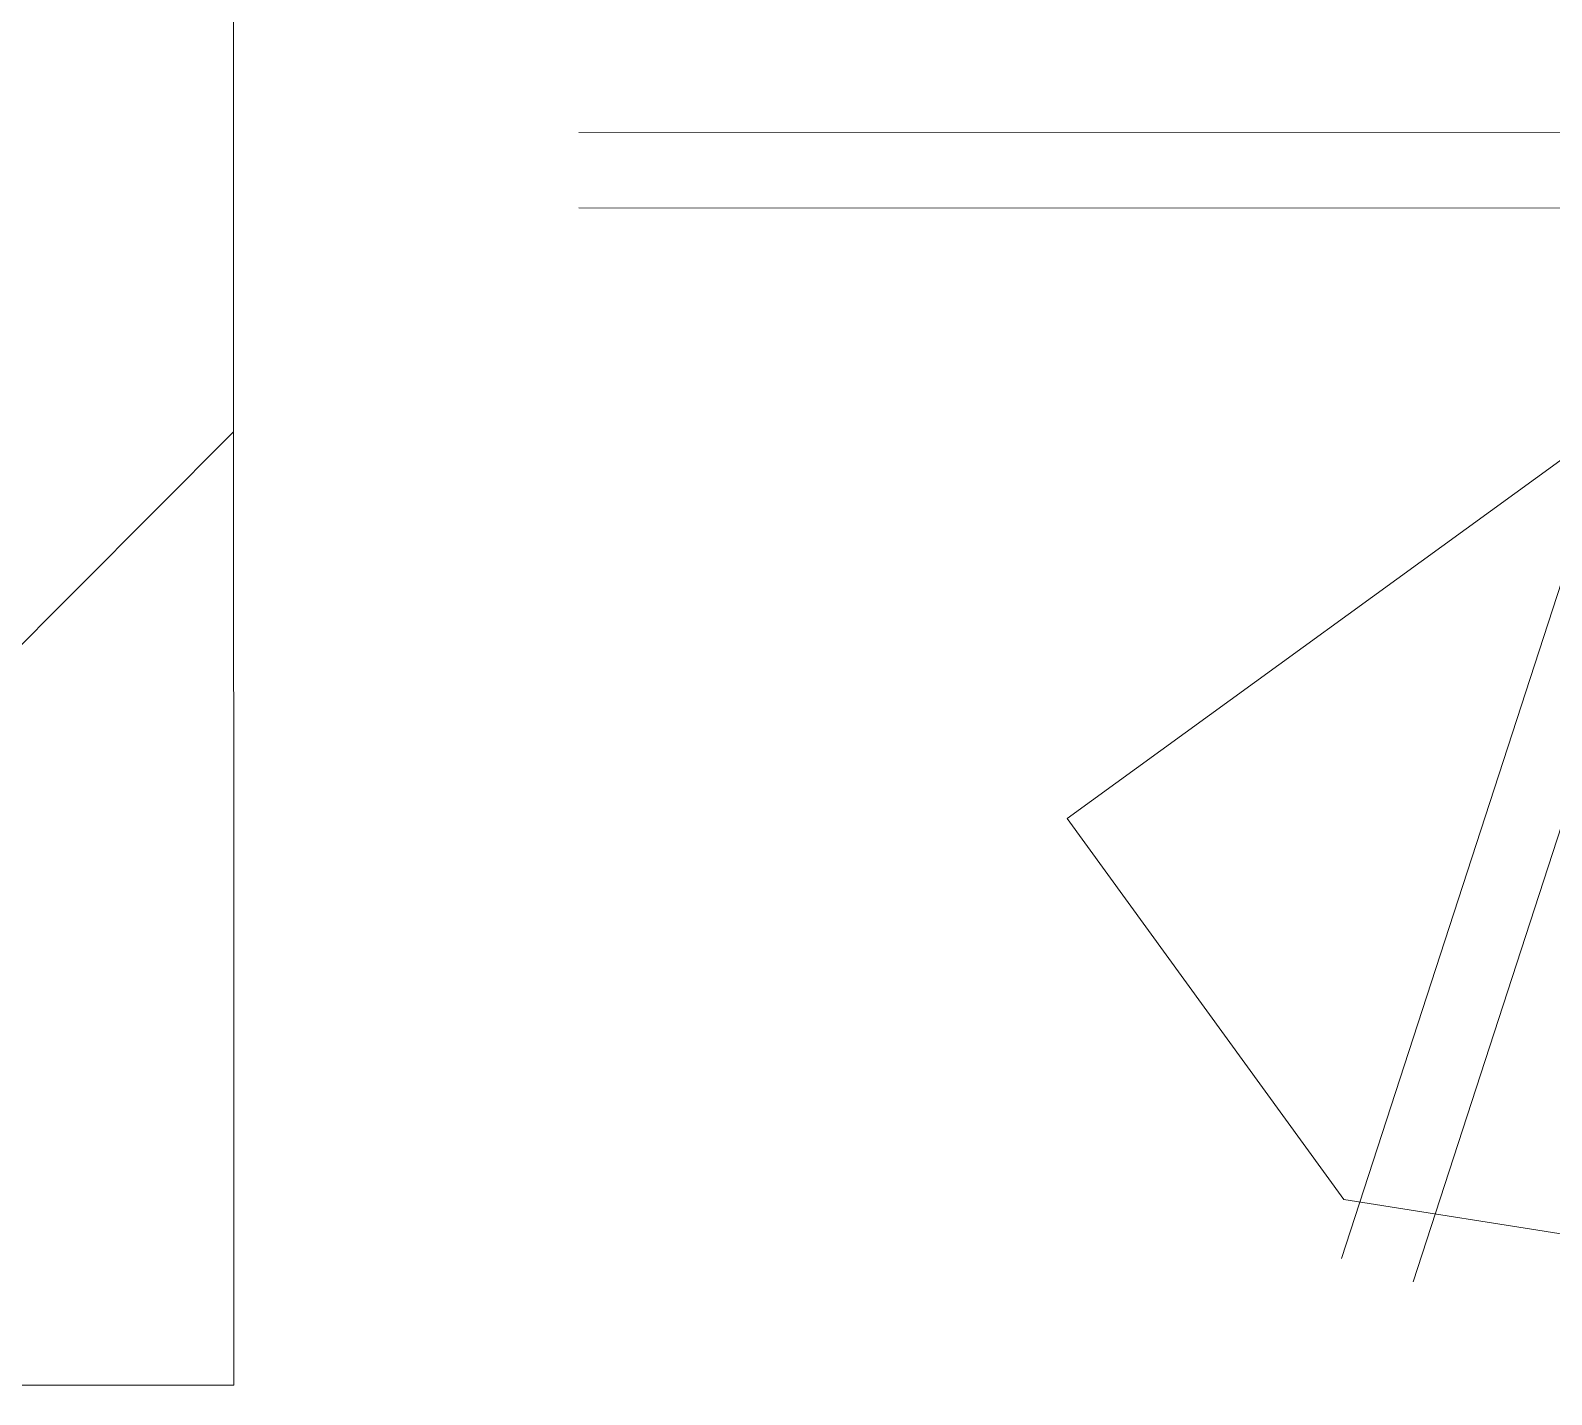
# Model space of a CAD drawing. Header units: millimetres. Extents: x 26027 to 581921, y 7230 to 233891.
# Drawn here: x 490302.3 to 490706.3, y 126760.3 to 127122.5 of the extents above; entities that cross this region are included whole.
import ezdxf

# ---------------------------------------------------------------- set-up
doc = ezdxf.new("R2010")
doc.units = ezdxf.units.MM
doc.header["$LTSCALE"] = 5
doc.linetypes.add('HIDDEN', pattern=[9.525, 6.35, -3.175])
doc.layers.get('0').update_dxf_attribs({"color": 252})
doc.layers.add('Medical Equipment and Furniture', color=252, linetype='Continuous', lineweight=0)
doc.layers.add('Medical Equipment and Furniture1', color=252, linetype='Continuous', lineweight=5)

# ---------------------------------------------------------------- blocks, each defined once
blk = doc.blocks.new('*X170')
at = {"color": 0}
for p, q in [((5, 3), (5, 3)), ((5, 3), (5, 3)), ((5, 3), (5, 3)), ((5, 3), (5, 3)), ((5, 3), (5, 3)), ((5, 3), (5, 3)), ((5, 3), (5, 3)), ((5, 3), (5, 3)), ((5, 3), (5, 3)), ((5, 3), (5, 3)), ((5, 3), (5, 3)), ((5, 3), (5, 3)), ((5, 3), (5, 3)), ((5, 3), (5, 3)), ((5, 3), (5, 3)), ((5, 3), (5, 3)), ((5, 3), (5, 3)), ((5, 3), (5, 3)), ((5, 3), (5, 3)), ((5, 3), (5, 3)), ((5, 3), (5, 3)), ((5, 3), (5, 3)), ((5, 3), (5, 3)), ((5, 3), (5, 3)), ((5, 3), (5, 3)), ((5, 3), (5, 3)), ((5, 3), (5, 3)), ((5, 3), (5, 3)), ((5, 3), (5, 3)), ((5, 3), (5, 3)), ((5, 3), (5, 3)), ((5, 3), (5, 3)), ((5, 3), (5, 3)), ((5, 3), (5, 3)), ((5, 3), (5, 3)), ((5, 3), (5, 3)), ((5, 3), (5, 3)), ((5, 3), (5, 3)), ((5, 3), (5, 3)), ((5, 3), (5, 3)), ((5, 3), (5, 3)), ((5, 3), (5, 3)), ((5, 3), (5, 3)), ((5, 3), (5, 3)), ((5, 3), (5, 3)), ((5, 3), (5, 3)), ((5, 3), (5, 3)), ((5, 3), (5, 3)), ((5, 3), (5, 3)), ((5, 3), (5, 3)), ((5, 3), (5, 3)), ((5, 3), (5, 3)), ((5, 3), (5, 3)), ((5, 3), (5, 3)), ((5, 3), (5, 3)), ((5, 3), (5, 3)), ((5, 3), (5, 3)), ((5, 3), (5, 3)), ((5, 3), (5, 3)), ((5, 3), (5, 3)), ((5, 3), (5, 3)), ((5, 3), (5, 3)), ((5, 3), (5, 3)), ((5, 3), (5, 3)), ((5, 3), (5, 3)), ((5, 3), (5, 3)), ((6, 3), (5, 3)), ((5, 3), (5, 3)), ((6, 3), (5, 3)), ((5, 3), (5, 3)), ((6, 3), (5, 3)), ((5, 3), (5, 3)), ((6, 3), (5, 3)), ((5, 3), (5, 3)), ((5, 3), (5, 3)), ((5, 3), (5, 3)), ((5, 3), (5, 3)), ((5, 3), (5, 3)), ((5, 3), (5, 3)), ((5, 3), (5, 3)), ((5, 3), (5, 3)), ((5, 3), (5, 3)), ((5, 3), (5, 3)), ((5, 3), (5, 3)), ((5, 3), (5, 3)), ((5, 3), (5, 3)), ((5, 3), (5, 3)), ((5, 3), (5, 3)), ((5, 3), (5, 3)), ((5, 3), (5, 3)), ((5, 3), (5, 3)), ((5, 3), (5, 3)), ((5, 3), (5, 3)), ((5, 3), (5, 3)), ((5, 3), (5, 3)), ((5, 3), (5, 3)), ((6, 3), (6, 3)), ((6, 3), (6, 3)), ((6, 3), (6, 3)), ((6, 3), (6, 3)), ((6, 3), (6, 3)), ((6, 3), (6, 3)), ((6, 3), (6, 3)), ((6, 3), (6, 3)), ((6, 3), (6, 3)), ((6, 3), (6, 3)), ((6, 3), (6, 3)), ((6, 3), (6, 3)), ((6, 3), (6, 3)), ((6, 3), (6, 3)), ((6, 3), (6, 3)), ((6, 3), (6, 3)), ((6, 3), (6, 3)), ((6, 3), (6, 3)), ((6, 3), (6, 3)), ((6, 3), (6, 3)), ((6, 3), (6, 3)), ((6, 3), (6, 3)), ((6, 3), (6, 3)), ((6, 3), (6, 3)), ((6, 3), (6, 3)), ((6, 3), (6, 3)), ((6, 3), (6, 3)), ((6, 3), (6, 3)), ((6, 3), (6, 3)), ((6, 3), (6, 3)), ((6, 3), (6, 3)), ((6, 3), (6, 3)), ((6, 3), (6, 3)), ((6, 3), (6, 3)), ((6, 3), (6, 3)), ((6, 3), (6, 3)), ((6, 3), (6, 3)), ((6, 3), (6, 3)), ((6, 3), (6, 3)), ((6, 3), (6, 3)), ((6, 3), (6, 3)), ((6, 3), (6, 3)), ((6, 3), (6, 3)), ((6, 3), (6, 3)), ((6, 3), (6, 3)), ((6, 3), (6, 3)), ((6, 3), (6, 3)), ((6, 3), (6, 3)), ((6, 3), (6, 3)), ((6, 3), (6, 3)), ((6, 3), (6, 3)), ((6, 3), (6, 3)), ((6, 3), (6, 3)), ((6, 3), (6, 3)), ((6, 3), (6, 3)), ((6, 3), (6, 3)), ((6, 3), (6, 3)), ((6, 3), (6, 3)), ((6, 3), (6, 3)), ((6, 3), (6, 3)), ((6, 3), (6, 3)), ((6, 3), (6, 3)), ((6, 3), (6, 3)), ((6, 3), (6, 3)), ((6, 3), (6, 3)), ((6, 3), (6, 3)), ((6, 3), (6, 3)), ((6, 3), (6, 3)), ((6, 3), (6, 3)), ((6, 3), (6, 3)), ((6, 3), (6, 3)), ((6, 3), (6, 3)), ((6, 3), (6, 3)), ((6, 3), (6, 3)), ((6, 3), (6, 3)), ((6, 3), (6, 3)), ((6, 3), (6, 3)), ((6, 3), (6, 3)), ((6, 3), (6, 3)), ((6, 3), (6, 3)), ((6, 3), (6, 3)), ((6, 3), (6, 3)), ((6, 3), (6, 3)), ((6, 3), (6, 3)), ((6, 3), (6, 3)), ((6, 3), (6, 3)), ((6, 3), (6, 3)), ((6, 3), (6, 3)), ((6, 3), (6, 3)), ((6, 3), (6, 3)), ((6, 3), (6, 3)), ((6, 3), (6, 3)), ((6, 3), (6, 3)), ((6, 3), (6, 3)), ((6, 3), (6, 3)), ((6, 3), (6, 3)), ((6, 3), (6, 3)), ((6, 3), (6, 3)), ((6, 3), (6, 3)), ((6, 3), (6, 3)), ((6, 3), (6, 3)), ((6, 3), (6, 3)), ((6, 3), (6, 3)), ((6, 3), (6, 3)), ((6, 3), (6, 3)), ((6, 3), (6, 3)), ((6, 3), (6, 3)), ((6, 3), (6, 3)), ((6, 3), (6, 3)), ((6, 3), (6, 3)), ((6, 3), (6, 3)), ((6, 3), (6, 3)), ((6, 3), (6, 3)), ((6, 3), (6, 3)), ((6, 3), (6, 3)), ((6, 3), (6, 3)), ((6, 3), (6, 3)), ((6, 3), (6, 3)), ((6, 3), (6, 3)), ((6, 3), (6, 3)), ((6, 3), (6, 3)), ((6, 3), (6, 3)), ((6, 3), (6, 3)), ((6, 3), (6, 3)), ((6, 3), (6, 3)), ((6, 3), (6, 3)), ((6, 3), (6, 3)), ((6, 3), (6, 3)), ((6, 3), (6, 3)), ((6, 3), (6, 3)), ((6, 3), (6, 3)), ((6, 3), (6, 3)), ((6, 3), (6, 3)), ((6, 3), (6, 3)), ((6, 3), (6, 3)), ((6, 3), (6, 3)), ((6, 3), (6, 3)), ((6, 3), (6, 3)), ((6, 3), (6, 3)), ((6, 3), (6, 3)), ((6, 3), (6, 3)), ((6, 3), (6, 3)), ((6, 3), (6, 3)), ((6, 3), (6, 3)), ((6, 3), (6, 3)), ((6, 3), (6, 3)), ((6, 3), (6, 3)), ((6, 3), (6, 3)), ((6, 3), (6, 3)), ((6, 3), (6, 3)), ((6, 3), (6, 3)), ((6, 3), (6, 3)), ((6, 3), (6, 3)), ((6, 3), (6, 3)), ((6, 3), (6, 3)), ((6, 3), (6, 3)), ((6, 3), (6, 3)), ((6, 3), (6, 3)), ((6, 3), (6, 3)), ((6, 3), (6, 3)), ((6, 3), (6, 3)), ((6, 3), (6, 3)), ((6, 3), (6, 3)), ((6, 3), (6, 3)), ((6, 3), (6, 3)), ((6, 3), (6, 3)), ((6, 3), (6, 3)), ((6, 3), (6, 3)), ((6, 3), (6, 3)), ((6, 3), (6, 3)), ((6, 3), (6, 3)), ((6, 3), (6, 3)), ((6, 3), (6, 3)), ((6, 3), (6, 3)), ((6, 3), (6, 3)), ((6, 3), (6, 3)), ((6, 3), (6, 3)), ((6, 3), (6, 3)), ((6, 3), (6, 3)), ((6, 3), (6, 3)), ((6, 3), (6, 3)), ((6, 3), (6, 3)), ((6, 3), (6, 3)), ((6, 3), (6, 3)), ((6, 3), (6, 3)), ((6, 3), (6, 3)), ((6, 3), (6, 3)), ((6, 3), (6, 3)), ((6, 3), (6, 3)), ((6, 3), (6, 3)), ((6, 3), (6, 3)), ((6, 3), (6, 3)), ((6, 3), (6, 3)), ((6, 3), (6, 3)), ((6, 3), (6, 3)), ((6, 3), (6, 3)), ((6, 3), (6, 3)), ((6, 3), (6, 3)), ((6, 3), (6, 3)), ((6, 3), (6, 3)), ((6, 3), (6, 3)), ((6, 3), (6, 3)), ((6, 3), (6, 3)), ((6, 3), (6, 3)), ((6, 3), (5, 3)), ((6, 3), (5, 3)), ((6, 3), (5, 3)), ((6, 3), (5, 3)), ((6, 3), (5, 3)), ((6, 3), (6, 3)), ((6, 3), (6, 3)), ((6, 3), (6, 3)), ((6, 3), (6, 3)), ((6, 3), (6, 3)), ((6, 3), (6, 3)), ((6, 3), (6, 3)), ((6, 3), (6, 3)), ((6, 3), (6, 3)), ((6, 3), (6, 3)), ((6, 3), (6, 3)), ((6, 3), (6, 3)), ((6, 3), (6, 3)), ((6, 3), (6, 3)), ((6, 3), (6, 3)), ((6, 3), (6, 3)), ((6, 3), (6, 3)), ((6, 3), (6, 3)), ((6, 3), (6, 3)), ((6, 3), (6, 3)), ((6, 3), (6, 3)), ((6, 3), (6, 3)), ((6, 3), (6, 3)), ((6, 3), (6, 3)), ((6, 3), (6, 3)), ((6, 3), (6, 3)), ((6, 3), (6, 3)), ((6, 3), (6, 3)), ((6, 3), (6, 3)), ((6, 3), (6, 3)), ((6, 3), (6, 3)), ((6, 3), (6, 3)), ((6, 3), (6, 3)), ((6, 3), (6, 3)), ((6, 3), (6, 3)), ((6, 3), (6, 3)), ((6, 3), (6, 3)), ((6, 3), (6, 3)), ((6, 3), (6, 3)), ((6, 3), (6, 3)), ((6, 3), (6, 3)), ((6, 3), (6, 3)), ((6, 3), (6, 3)), ((6, 3), (6, 3)), ((6, 3), (6, 3)), ((6, 3), (6, 3)), ((6, 3), (6, 3)), ((6, 3), (6, 3)), ((6, 3), (6, 3)), ((6, 3), (6, 3)), ((6, 3), (6, 3)), ((6, 3), (6, 3)), ((6, 3), (6, 3)), ((6, 3), (6, 3)), ((6, 3), (6, 3)), ((6, 3), (6, 3)), ((6, 3), (6, 3)), ((6, 3), (6, 3)), ((6, 3), (6, 3)), ((6, 3), (6, 3)), ((6, 3), (6, 3)), ((6, 3), (6, 3)), ((6, 3), (6, 3)), ((6, 3), (6, 3)), ((6, 3), (6, 3)), ((6, 3), (6, 3)), ((6, 3), (6, 3)), ((6, 3), (6, 3)), ((6, 3), (6, 3)), ((6, 3), (6, 3)), ((6, 3), (6, 3)), ((6, 3), (6, 3)), ((6, 3), (6, 3)), ((6, 3), (6, 3)), ((6, 3), (6, 3)), ((6, 3), (6, 3)), ((6, 3), (6, 3)), ((6, 3), (6, 3)), ((6, 3), (6, 3)), ((6, 3), (6, 3)), ((6, 3), (6, 3)), ((6, 3), (6, 3)), ((6, 3), (6, 3)), ((6, 3), (6, 3)), ((6, 3), (6, 3)), ((6, 3), (6, 3)), ((6, 3), (6, 3)), ((6, 3), (6, 3)), ((6, 3), (6, 3)), ((6, 3), (6, 3)), ((6, 3), (6, 3)), ((6, 3), (6, 3)), ((6, 3), (6, 3)), ((6, 3), (6, 3)), ((6, 3), (6, 3)), ((6, 3), (6, 3)), ((6, 3), (6, 3)), ((6, 3), (6, 3)), ((6, 3), (6, 3)), ((6, 3), (6, 3)), ((6, 3), (6, 3)), ((6, 3), (6, 3)), ((6, 3), (6, 3)), ((6, 3), (6, 3)), ((6, 3), (6, 3)), ((6, 3), (6, 3)), ((6, 3), (6, 3)), ((6, 3), (6, 3)), ((6, 3), (6, 3)), ((6, 3), (6, 3)), ((6, 3), (6, 3)), ((6, 3), (6, 3)), ((6, 3), (6, 3)), ((6, 3), (6, 3)), ((6, 3), (6, 3)), ((6, 3), (6, 3)), ((6, 3), (6, 3)), ((6, 3), (6, 3)), ((6, 3), (6, 3)), ((6, 3), (6, 3)), ((6, 3), (6, 3)), ((6, 3), (6, 3)), ((6, 3), (6, 3)), ((6, 3), (6, 3)), ((6, 3), (6, 3)), ((6, 3), (6, 3)), ((6, 3), (6, 3)), ((6, 3), (6, 3)), ((6, 3), (6, 3)), ((6, 3), (6, 3)), ((6, 3), (6, 3)), ((6, 3), (6, 3)), ((6, 3), (6, 3)), ((6, 3), (6, 3)), ((6, 3), (6, 3)), ((6, 3), (6, 3)), ((6, 3), (6, 3)), ((6, 3), (6, 3)), ((6, 3), (6, 3)), ((6, 3), (6, 3)), ((6, 3), (6, 3)), ((6, 3), (6, 3)), ((6, 3), (6, 3)), ((6, 3), (6, 3)), ((6, 3), (6, 3)), ((6, 3), (6, 3)), ((6, 3), (6, 3)), ((6, 3), (6, 3)), ((6, 3), (6, 3)), ((6, 3), (6, 3)), ((6, 3), (6, 3)), ((6, 3), (6, 3)), ((6, 3), (6, 3)), ((6, 3), (6, 3)), ((6, 3), (6, 3)), ((6, 3), (6, 3)), ((6, 3), (6, 3)), ((6, 3), (6, 3)), ((6, 3), (6, 3)), ((6, 3), (6, 3)), ((6, 3), (6, 3)), ((6, 3), (6, 3)), ((6, 3), (6, 3)), ((6, 3), (6, 3)), ((6, 3), (6, 3)), ((6, 3), (6, 3)), ((6, 3), (6, 3)), ((6, 3), (6, 3)), ((6, 3), (6, 3)), ((6, 3), (6, 3)), ((6, 3), (6, 3)), ((6, 3), (6, 3)), ((6, 3), (6, 3)), ((6, 3), (6, 3)), ((6, 3), (6, 3)), ((6, 3), (6, 3)), ((6, 3), (6, 3)), ((6, 3), (6, 3)), ((6, 3), (6, 3)), ((6, 3), (6, 3)), ((6, 3), (6, 3)), ((6, 3), (6, 3)), ((6, 3), (6, 3)), ((6, 3), (6, 3)), ((6, 3), (6, 3)), ((6, 3), (6, 3)), ((6, 3), (6, 3)), ((6, 3), (6, 3)), ((6, 3), (6, 3)), ((6, 3), (6, 3)), ((6, 3), (6, 3)), ((6, 3), (6, 3)), ((6, 3), (6, 3)), ((6, 3), (6, 3)), ((6, 3), (6, 3)), ((6, 3), (6, 3)), ((6, 3), (6, 3)), ((6, 3), (6, 3)), ((6, 3), (6, 3)), ((6, 3), (6, 3)), ((6, 3), (6, 3)), ((6, 3), (6, 3)), ((6, 3), (6, 3)), ((6, 3), (6, 3)), ((6, 3), (6, 3)), ((6, 3), (6, 3)), ((6, 3), (6, 3)), ((6, 3), (6, 3)), ((6, 3), (6, 3)), ((6, 3), (6, 3)), ((6, 3), (6, 3)), ((6, 3), (6, 3)), ((6, 3), (6, 3)), ((6, 3), (6, 3)), ((6, 3), (6, 3)), ((6, 3), (6, 3)), ((6, 3), (6, 3)), ((6, 3), (6, 3)), ((6, 3), (6, 3)), ((6, 3), (6, 3)), ((6, 3), (6, 3)), ((6, 3), (6, 3)), ((6, 3), (6, 3)), ((6, 3), (6, 3)), ((6, 3), (6, 3)), ((6, 3), (6, 3)), ((6, 3), (6, 3)), ((6, 3), (6, 3)), ((6, 3), (6, 3)), ((6, 3), (6, 3)), ((6, 3), (6, 3)), ((6, 3), (6, 3)), ((6, 3), (6, 3)), ((6, 3), (6, 3)), ((6, 3), (6, 3)), ((6, 3), (6, 3)), ((6, 3), (6, 3)), ((6, 3), (6, 3)), ((6, 3), (6, 3)), ((6, 3), (6, 3)), ((6, 3), (6, 3)), ((6, 3), (6, 3)), ((6, 3), (6, 3)), ((6, 3), (6, 3)), ((6, 3), (6, 3)), ((6, 3), (6, 3)), ((6, 3), (6, 3)), ((6, 3), (6, 3)), ((6, 3), (6, 3)), ((6, 3), (6, 3)), ((6, 3), (6, 3)), ((6, 3), (6, 3)), ((6, 3), (6, 3)), ((6, 3), (6, 3)), ((6, 3), (6, 3)), ((6, 3), (6, 3)), ((6, 3), (6, 3)), ((6, 3), (6, 3)), ((6, 3), (6, 3)), ((6, 3), (6, 3)), ((6, 3), (6, 3)), ((6, 3), (6, 3)), ((6, 3), (6, 3)), ((6, 3), (6, 3)), ((6, 3), (6, 3)), ((6, 3), (6, 3)), ((6, 3), (6, 3)), ((6, 3), (6, 3)), ((6, 3), (6, 3)), ((6, 3), (6, 3)), ((6, 3), (6, 3)), ((6, 3), (6, 3)), ((6, 3), (6, 3)), ((6, 3), (6, 3)), ((6, 3), (6, 3)), ((6, 3), (6, 3)), ((6, 3), (6, 3)), ((6, 3), (6, 3)), ((6, 3), (6, 3)), ((6, 3), (6, 3)), ((6, 3), (6, 3)), ((6, 3), (6, 3)), ((6, 3), (6, 3)), ((6, 3), (6, 3)), ((6, 3), (6, 3)), ((6, 3), (6, 3)), ((6, 3), (6, 3)), ((6, 3), (6, 3)), ((6, 3), (6, 3)), ((6, 3), (6, 3)), ((6, 3), (6, 3)), ((6, 3), (6, 3)), ((6, 3), (6, 3)), ((6, 3), (6, 3)), ((6, 3), (6, 3)), ((6, 3), (6, 3)), ((6, 3), (6, 3)), ((6, 3), (6, 3)), ((6, 3), (6, 3)), ((6, 3), (6, 3)), ((6, 3), (6, 3)), ((6, 3), (6, 3)), ((6, 3), (6, 3)), ((6, 3), (6, 3)), ((6, 3), (6, 3)), ((6, 3), (6, 3)), ((6, 3), (6, 3)), ((6, 3), (6, 3)), ((6, 3), (6, 3)), ((6, 3), (6, 3)), ((6, 3), (6, 3)), ((6, 3), (6, 3)), ((6, 3), (6, 3)), ((6, 3), (6, 3)), ((6, 3), (6, 3)), ((6, 3), (6, 3)), ((6, 3), (6, 3))]:
    blk.add_line(p, q, dxfattribs=at)
blk = doc.blocks.new('*X171')
at = {"color": 0}
for p, q in [((13, 1), (13, 1)), ((13, 1), (13, 1)), ((13, 1), (13, 1)), ((13, 1), (13, 1)), ((13, 1), (13, 1)), ((13, 1), (13, 1)), ((13, 1), (13, 1)), ((13, 1), (13, 1)), ((13, 1), (13, 1)), ((13, 1), (13, 1)), ((13, 1), (13, 1)), ((13, 1), (13, 1)), ((13, 1), (13, 1)), ((13, 1), (13, 1)), ((13, 1), (13, 1)), ((13, 1), (14, 1)), ((13, 1), (14, 1)), ((13, 1), (14, 1)), ((13, 1), (13, 1)), ((13, 1), (13, 1)), ((13, 1), (13, 1)), ((13, 1), (13, 1)), ((13, 1), (13, 1)), ((13, 1), (13, 1)), ((13, 1), (13, 1)), ((13, 1), (13, 1)), ((13, 1), (13, 1)), ((13, 1), (13, 1)), ((13, 1), (13, 1)), ((13, 1), (13, 1)), ((13, 1), (13, 1)), ((13, 1), (13, 1)), ((13, 1), (13, 1)), ((13, 1), (13, 1)), ((13, 1), (13, 1)), ((13, 1), (13, 1)), ((13, 1), (13, 1)), ((13, 1), (13, 1)), ((13, 1), (13, 1)), ((13, 1), (13, 1)), ((13, 1), (13, 1)), ((13, 1), (13, 1)), ((13, 1), (13, 1)), ((13, 1), (13, 1)), ((13, 1), (13, 1)), ((13, 1), (13, 1)), ((13, 1), (13, 1)), ((13, 1), (13, 1)), ((13, 1), (13, 1)), ((13, 1), (13, 1)), ((13, 1), (13, 1)), ((13, 1), (13, 1)), ((13, 1), (13, 1)), ((13, 1), (13, 1)), ((13, 1), (13, 1)), ((13, 1), (13, 1)), ((13, 1), (13, 1)), ((13, 1), (13, 1)), ((13, 1), (13, 1)), ((13, 1), (13, 1)), ((13, 1), (13, 1)), ((13, 1), (13, 1)), ((13, 1), (13, 1)), ((13, 1), (13, 1)), ((13, 1), (13, 1)), ((13, 1), (13, 1)), ((13, 1), (13, 1)), ((13, 1), (13, 1)), ((13, 1), (13, 1)), ((13, 1), (13, 1)), ((13, 1), (13, 1)), ((13, 1), (13, 1)), ((13, 1), (13, 1)), ((13, 1), (13, 1)), ((13, 1), (13, 1)), ((13, 1), (13, 1)), ((13, 1), (13, 1)), ((13, 1), (13, 1)), ((13, 1), (13, 1)), ((13, 1), (13, 1)), ((13, 1), (13, 1)), ((13, 1), (13, 1)), ((13, 1), (13, 1)), ((13, 1), (13, 1)), ((13, 1), (13, 1)), ((13, 1), (13, 1)), ((13, 1), (13, 1)), ((13, 1), (13, 1)), ((13, 1), (13, 1)), ((13, 1), (13, 1)), ((13, 1), (13, 1)), ((13, 1), (13, 1)), ((13, 1), (13, 1)), ((13, 1), (13, 1)), ((13, 1), (13, 1)), ((13, 1), (13, 1)), ((13, 1), (13, 1)), ((13, 1), (13, 1)), ((13, 1), (13, 1)), ((13, 1), (13, 1)), ((13, 1), (13, 1)), ((13, 1), (13, 1)), ((13, 1), (13, 1)), ((13, 1), (13, 1)), ((13, 1), (13, 1)), ((13, 1), (13, 1)), ((13, 1), (13, 1)), ((13, 1), (13, 1)), ((13, 1), (13, 1)), ((13, 1), (13, 1)), ((13, 1), (13, 1)), ((13, 1), (13, 1)), ((13, 1), (13, 1)), ((13, 1), (13, 1)), ((13, 1), (13, 1)), ((13, 1), (13, 1)), ((13, 1), (13, 1)), ((13, 1), (13, 1)), ((13, 1), (13, 1)), ((13, 1), (13, 1)), ((13, 1), (13, 1)), ((13, 1), (13, 1)), ((13, 1), (13, 1)), ((13, 1), (14, 1)), ((13, 0), (13, 0)), ((13, 0), (13, 0)), ((13, 0), (13, 0)), ((13, 0), (13, 0)), ((13, 0), (13, 0)), ((13, 0), (13, 0)), ((13, 0), (13, 0)), ((13, 0), (13, 0)), ((13, 0), (13, 0)), ((13, 0), (13, 0)), ((13, 0), (13, 0)), ((13, 0), (13, 0)), ((13, 0), (13, 0)), ((13, 0), (13, 0)), ((13, 0), (13, 0)), ((13, 0), (13, 0)), ((13, 0), (13, 0)), ((13, 0), (13, 0)), ((13, 0), (13, 0)), ((13, 0), (13, 0)), ((13, 0), (13, 0)), ((13, 0), (13, 0)), ((13, 0), (13, 0)), ((13, 0), (13, 0)), ((13, 0), (13, 0)), ((13, 0), (13, 0)), ((13, 0), (13, 0)), ((13, 0), (13, 0)), ((13, 0), (13, 0)), ((13, 0), (13, 0)), ((13, 0), (13, 0)), ((13, 0), (13, 0)), ((13, 0), (13, 0)), ((13, 0), (13, 0)), ((13, 0), (13, 0)), ((13, 0), (13, 0)), ((13, 0), (13, 0)), ((13, 0), (13, 0)), ((13, 0), (13, 0)), ((13, 0), (13, 0)), ((13, 0), (13, 0)), ((13, 0), (13, 0)), ((13, 0), (13, 0)), ((13, 0), (13, 0)), ((13, 0), (13, 0)), ((13, 0), (13, 0)), ((13, 0), (13, 0)), ((13, 0), (13, 0)), ((13, 0), (14, 0)), ((13, 0), (14, 0)), ((13, 0), (13, 0)), ((13, 0), (14, 0)), ((14, 1), (14, 1)), ((14, 1), (14, 1)), ((14, 1), (14, 1)), ((14, 1), (14, 1)), ((14, 1), (14, 1)), ((14, 1), (14, 1)), ((14, 1), (14, 1)), ((14, 1), (14, 1)), ((14, 1), (14, 1)), ((14, 1), (14, 1)), ((14, 1), (14, 1)), ((14, 1), (14, 1)), ((14, 1), (14, 1)), ((14, 1), (14, 1)), ((14, 1), (14, 1)), ((14, 1), (14, 1)), ((14, 1), (14, 1)), ((14, 1), (14, 1)), ((14, 1), (14, 1)), ((14, 1), (14, 1)), ((14, 1), (14, 1)), ((14, 1), (14, 1)), ((14, 1), (14, 1)), ((14, 1), (14, 1)), ((14, 1), (14, 1)), ((14, 1), (14, 1)), ((14, 1), (14, 1)), ((14, 1), (14, 1)), ((14, 1), (14, 1)), ((14, 1), (14, 1)), ((14, 1), (14, 1)), ((14, 1), (14, 1)), ((14, 1), (14, 1)), ((14, 1), (14, 1)), ((14, 1), (14, 1)), ((14, 1), (14, 1)), ((14, 1), (14, 1)), ((14, 1), (14, 1)), ((14, 1), (14, 1)), ((14, 1), (14, 1)), ((14, 1), (14, 1)), ((14, 1), (14, 1)), ((14, 1), (14, 1)), ((14, 1), (14, 1)), ((14, 1), (14, 1)), ((14, 1), (14, 1)), ((14, 1), (14, 1)), ((14, 1), (14, 1)), ((14, 1), (14, 1)), ((14, 1), (14, 1)), ((14, 1), (14, 1)), ((14, 1), (14, 1)), ((14, 1), (14, 1)), ((14, 1), (14, 1)), ((14, 1), (14, 1)), ((14, 1), (14, 1)), ((14, 1), (14, 1)), ((14, 1), (14, 1)), ((14, 1), (14, 1)), ((14, 1), (14, 1)), ((14, 1), (14, 1)), ((14, 1), (14, 1)), ((14, 1), (14, 1)), ((14, 1), (14, 1)), ((14, 1), (14, 1)), ((14, 1), (14, 1)), ((14, 1), (14, 1)), ((14, 1), (14, 1)), ((14, 1), (14, 1)), ((14, 1), (14, 1)), ((14, 1), (14, 1)), ((14, 1), (14, 1)), ((14, 1), (14, 1)), ((14, 1), (14, 1)), ((14, 1), (14, 1)), ((14, 1), (14, 1)), ((14, 1), (14, 1)), ((14, 1), (14, 1)), ((14, 1), (14, 1)), ((14, 1), (14, 1)), ((14, 1), (14, 1)), ((14, 1), (14, 1)), ((14, 1), (14, 1)), ((14, 1), (14, 1)), ((14, 1), (14, 1)), ((14, 1), (14, 1)), ((14, 1), (14, 1)), ((14, 1), (14, 1)), ((14, 1), (14, 1)), ((14, 1), (14, 1)), ((14, 1), (14, 1)), ((14, 1), (14, 1)), ((14, 1), (14, 1)), ((14, 1), (14, 1)), ((14, 0), (14, 0)), ((14, 0), (14, 0)), ((14, 0), (14, 0)), ((14, 0), (14, 0)), ((14, 0), (14, 0)), ((14, 0), (14, 0)), ((14, 0), (14, 0)), ((14, 0), (14, 0)), ((14, 0), (14, 0)), ((14, 0), (14, 0)), ((14, 0), (14, 0)), ((14, 0), (14, 0)), ((14, 0), (14, 0)), ((14, 0), (14, 0)), ((14, 0), (14, 0)), ((14, 0), (14, 0)), ((14, 0), (14, 0)), ((14, 0), (14, 0)), ((14, 0), (14, 0)), ((14, 0), (14, 0)), ((14, 0), (14, 0)), ((14, 0), (14, 0)), ((14, 0), (14, 0)), ((14, 0), (14, 0)), ((14, 0), (14, 0)), ((14, 0), (14, 0)), ((14, 0), (14, 0)), ((14, 0), (14, 0)), ((14, 0), (14, 0)), ((14, 0), (14, 0)), ((14, 0), (14, 0)), ((14, 0), (14, 0)), ((14, 0), (14, 0)), ((14, 0), (14, 0)), ((14, 0), (14, 0)), ((14, 0), (14, 0)), ((14, 0), (14, 0)), ((14, 0), (14, 0)), ((14, 0), (14, 0)), ((14, 0), (14, 0)), ((14, 0), (14, 0)), ((14, 0), (14, 0)), ((14, 0), (14, 0)), ((14, 0), (14, 0)), ((14, 0), (14, 0)), ((14, 0), (14, 0)), ((14, 0), (14, 0)), ((14, 0), (14, 0)), ((13, 0), (13, 0)), ((13, 0), (14, 0)), ((13, 0), (13, 0)), ((13, 0), (14, 0)), ((13, 0), (13, 0)), ((13, 0), (14, 0)), ((13, 0), (13, 0)), ((13, 0), (13, 0)), ((13, 0), (13, 0)), ((13, 0), (13, 0)), ((13, 0), (14, 0)), ((13, 0), (13, 0)), ((13, 0), (14, 0)), ((13, 0), (13, 0)), ((13, 0), (14, 0)), ((13, 0), (13, 0)), ((13, 0), (14, 0)), ((13, 0), (13, 0)), ((13, 0), (14, 0)), ((13, 0), (13, 0)), ((13, 0), (14, 0)), ((13, 0), (13, 0)), ((13, 0), (14, 0)), ((13, 0), (13, 0)), ((13, 0), (13, 0)), ((13, 0), (13, 0)), ((13, 0), (14, 0)), ((13, 0), (13, 0)), ((13, 0), (14, 0)), ((13, 0), (13, 0)), ((13, 0), (14, 0)), ((13, 0), (13, 0)), ((13, 0), (14, 0)), ((13, 0), (13, 0)), ((13, 0), (13, 0)), ((13, 0), (13, 0)), ((13, 0), (13, 0)), ((13, 0), (13, 0)), ((13, 0), (13, 0)), ((13, 0), (13, 0)), ((13, 0), (13, 0)), ((13, 0), (13, 0)), ((13, 0), (13, 0)), ((13, 0), (13, 0)), ((13, 0), (13, 0)), ((13, 0), (13, 0)), ((13, 0), (13, 0)), ((13, 0), (13, 0)), ((13, 0), (13, 0)), ((13, 0), (13, 0)), ((13, 0), (13, 0)), ((13, 0), (13, 0)), ((13, 0), (13, 0)), ((13, 0), (13, 0)), ((13, 0), (13, 0)), ((13, 0), (13, 0)), ((13, 0), (13, 0)), ((13, 0), (13, 0)), ((13, 0), (13, 0)), ((13, 0), (13, 0)), ((13, 0), (13, 0)), ((13, 0), (13, 0)), ((13, 0), (13, 0)), ((13, 0), (13, 0)), ((13, -1), (13, -1)), ((13, -1), (13, -1)), ((13, -1), (13, -1)), ((13, -1), (13, -1)), ((13, -1), (13, -1)), ((13, -1), (14, -1)), ((13, -1), (13, -1)), ((14, 0), (14, 0)), ((14, 0), (14, 0)), ((14, 0), (14, 0)), ((14, 0), (14, 0)), ((14, 0), (14, 0)), ((14, 0), (14, 0)), ((14, 0), (14, 0)), ((14, 0), (14, 0)), ((14, 0), (14, 0)), ((14, 0), (14, 0)), ((14, 0), (14, 0)), ((14, 0), (14, 0)), ((14, 0), (14, 0)), ((14, 0), (14, 0)), ((14, 0), (14, 0)), ((13, 0), (14, 0)), ((14, 0), (14, 0)), ((14, 0), (14, 0)), ((14, 0), (14, 0)), ((14, 0), (14, 0)), ((14, 0), (14, 0)), ((14, 0), (14, 0)), ((14, 0), (14, 0)), ((14, 0), (14, 0)), ((14, 0), (14, 0)), ((14, 0), (14, 0)), ((14, 0), (14, 0)), ((14, 0), (14, 0)), ((14, 0), (14, 0)), ((14, 0), (14, 0)), ((14, 0), (14, 0)), ((14, 0), (14, 0)), ((14, 0), (14, 0)), ((14, 0), (14, 0)), ((14, 0), (14, 0)), ((14, 0), (14, 0)), ((14, 0), (14, 0)), ((14, 0), (14, 0)), ((14, 0), (14, 0)), ((14, 0), (14, 0)), ((14, 0), (14, 0)), ((14, 0), (14, 0)), ((14, 0), (14, 0)), ((14, 0), (14, 0)), ((14, 0), (14, 0)), ((14, 0), (14, 0)), ((14, 0), (14, 0)), ((14, 0), (14, 0)), ((14, 0), (14, 0)), ((14, 0), (14, 0)), ((14, -1), (14, -1)), ((14, -1), (14, -1)), ((14, -1), (14, -1)), ((14, -1), (14, -1)), ((14, -1), (14, -1))]:
    blk.add_line(p, q, dxfattribs=at)
blk = doc.blocks.new('HF16786E-P')
at = {"layer": 'Medical Equipment and Furniture1'}
for p, q in [((0, 0.425), (-2.14, 0.425)), ((-0.25308, 0.425), (-0.06779, 0.23971)), ((0, -0.425), (0, 0.425))]:
    blk.add_line(p, q, dxfattribs=at)
for points in [[(0, 0.425), (0, 0.425), (0, 0.425), (0, 0.425), (0, 0.425), (0, 0.425), (0, 0.425), (0, 0.425), (0, 0.425), (0, 0.425), (0, 0.425), (0, 0.425), (0, 0.425), (0, 0.425), (0, 0.425), (0, 0.425), (0, 0.425), (0, 0.425), (0, 0.425), (0, 0.425), (0, 0.425), (0, 0.425), (0, 0.425), (0, 0.425), (0, 0.425), (0, 0.425), (0, 0.425), (0, 0.425), (0, 0.425), (0, 0.425), (0, 0.425), (0, 0.425), (0, 0.425), (0, 0.425), (0, 0.425), (0, 0.425), (0, 0.425), (0, 0.425), (0, 0.425), (0, 0.425), (0, 0.425), (0, 0.425), (0, 0.425), (0, 0.425), (0, 0.425), (0, 0.425), (0, 0.425), (0, 0.425), (0, 0.425), (0, 0.425), (0, 0.425), (0, 0.425), (0, 0.425), (0, 0.425), (0, 0.425), (0, 0.425), (0, 0.425), (0, 0.425), (0, 0.425), (0, 0.425), (0, 0.425), (0, 0.425), (0, 0.425), (0, 0.425), (0, 0.425), (0, 0.425), (0, 0.425), (0, 0.425), (0, 0.425), (0, 0.425), (0, 0.425), (0, 0.425), (0, 0.425), (0, 0.425), (0, 0.425), (0, 0.425), (0, 0.425), (0, 0.425), (0, 0.425), (0, 0.425), (0, 0.425), (0, 0.425), (0, 0.425), (0, 0.425), (0, 0.425), (0, 0.425), (0, 0.425), (0, 0.425), (0, 0.425), (0, 0.425), (0, 0.425), (0, 0.425), (0, 0.425), (0, 0.425), (0, 0.425), (0, 0.425), (0, 0.425), (0, 0.425), (0, 0.425), (0, 0.425), (0, 0.425), (0, 0.425), (0, 0.425), (0, 0.425), (0, 0.425), (0, 0.425), (0, 0.425), (0, 0.425), (0, 0.425), (0, 0.425), (0, 0.425), (0, 0.425), (0, 0.425), (0, 0.425), (0, 0.425), (0, 0.425), (0, 0.425), (0, 0.425), (0, 0.425), (0, 0.425), (0, 0.425), (0, 0.425), (0, 0.425), (0, 0.425), (0, 0.425), (0, 0.425), (0, 0.425), (0, 0.425), (0, 0.425), (0, 0.425), (0, 0.425), (0, 0.425), (0, 0.425), (0, 0.425), (0, 0.425), (0, 0.425), (0, 0.425), (0, 0.425), (0, 0.425), (0, 0.425), (0, 0.425), (0, 0.425), (0, 0.425), (0, 0.425), (0, 0.425), (0, 0.425), (0, 0.425), (0, 0.425), (0, 0.425), (0, 0.425), (0, 0.425), (0, 0.425), (0, 0.425), (0, 0.425), (0, 0.425), (0, 0.425), (0, 0.425), (0, 0.425), (0, 0.425), (0, 0.425), (0, 0.425), (0, 0.425), (0, 0.425), (0, 0.425), (0, 0.425), (0, 0.425), (0, 0.425), (0, 0.425), (0, 0.425), (0, 0.425), (0, 0.425), (0, 0.425), (0, 0.425), (0, 0.425), (0, 0.425), (0, 0.425), (0, 0.425), (0, 0.425), (0, 0.425), (0, 0.425), (0, 0.425), (0, 0.425), (0, 0.425), (0, 0.425), (0, 0.425), (0, 0.425), (0, 0.425), (0, 0.425), (0, 0.425), (0, 0.425), (0, 0.425), (0, 0.425), (0, 0.425), (0, 0.425), (0, 0.425), (0, 0.425), (0, 0.425), (0, 0.425), (0, 0.425), (0, 0.425), (0, 0.425), (0, 0.425), (0, 0.425), (0, 0.425), (0, 0.425), (0, 0.425), (0, 0.425), (0, 0.425), (0, 0.425), (0, 0.425), (0, 0.425), (0, 0.425), (0, 0.425), (0, 0.425), (0, 0.425), (0, 0.425), (0, 0.425), (0, 0.425), (0, 0.425)], [(0, 0.425), (0, 0.425), (0, 0.425), (0, 0.425), (0, 0.425), (0, 0.425), (0, 0.425), (0, 0.425), (0, 0.425), (0, 0.425), (0, 0.425), (0, 0.425), (0, 0.425), (0, 0.425), (0, 0.425), (0, 0.425), (0, 0.425), (0, 0.425), (0, 0.425), (0, 0.425), (0, 0.425), (0, 0.425), (0, 0.425), (0, 0.425), (0, 0.425), (0, 0.425), (0, 0.425), (0, 0.425), (0, 0.425), (0, 0.425), (0, 0.425), (0, 0.425), (0, 0.425), (0, 0.425), (0, 0.425), (0, 0.425), (0, 0.425), (0, 0.425), (0, 0.425), (0, 0.425), (0, 0.425), (0, 0.425), (0, 0.425), (0, 0.425), (0, 0.425), (0, 0.425), (0, 0.425), (0, 0.425), (0, 0.425), (0, 0.425), (0, 0.425), (0, 0.425), (0, 0.425), (0, 0.425), (0, 0.425), (0, 0.425), (0, 0.425), (0, 0.425), (0, 0.425), (0, 0.425), (0, 0.425), (0, 0.425), (0, 0.425), (0, 0.425), (0, 0.425), (0, 0.425), (0, 0.425), (0, 0.425), (0, 0.425), (0, 0.425), (0, 0.425), (0, 0.425), (0, 0.425), (0, 0.425), (0, 0.425), (0, 0.425), (0, 0.425), (0, 0.425), (0, 0.425), (0, 0.425), (0, 0.425), (0, 0.425), (0, 0.425), (0, 0.425), (0, 0.425), (0, 0.425), (0, 0.425), (0, 0.425), (0, 0.425), (0, 0.425), (0, 0.425), (0, 0.425), (0, 0.425), (0, 0.425), (0, 0.425), (0, 0.425), (0, 0.425), (0, 0.425), (0, 0.425), (0, 0.425), (0, 0.425), (0, 0.425), (0, 0.425), (0, 0.425), (0, 0.425), (0, 0.425), (0, 0.425), (0, 0.425), (0, 0.425), (0, 0.425), (0, 0.425), (0, 0.425), (0, 0.425), (0, 0.425), (0, 0.425), (0, 0.425), (0, 0.425), (0, 0.425), (0, 0.425), (0, 0.425), (0, 0.425), (0, 0.425), (0, 0.425), (0, 0.425), (0, 0.425), (0, 0.425), (0, 0.425), (0, 0.425), (0, 0.425), (0, 0.425), (0, 0.425), (0, 0.425), (0, 0.425), (0, 0.425), (0, 0.425), (0, 0.425), (0, 0.425), (0, 0.425), (0, 0.425), (0, 0.425), (0, 0.425), (0, 0.425), (0, 0.425), (0, 0.425), (0, 0.425), (0, 0.425), (0, 0.425), (0, 0.425), (0, 0.425), (0, 0.425), (0, 0.425), (0, 0.425), (0, 0.425), (0, 0.425), (0, 0.425), (0, 0.425), (0, 0.425), (0, 0.425), (0, 0.425), (0, 0.425), (0, 0.425), (0, 0.425), (0, 0.425), (0, 0.425), (0, 0.425), (0, 0.425), (0, 0.425), (0, 0.425), (0, 0.425), (0, 0.425), (0, 0.425), (0, 0.425), (0, 0.425), (0, 0.425), (0, 0.425), (0, 0.425), (0, 0.425), (0, 0.425), (0, 0.425), (0, 0.425), (0, 0.425), (0, 0.425), (0, 0.425), (0, 0.425), (0, 0.425), (0, 0.425), (0, 0.425), (0, 0.425), (0, 0.425), (0, 0.425), (0, 0.425), (0, 0.425), (0, 0.425), (0, 0.425), (0, 0.425), (0, 0.425), (0, 0.425), (0, 0.425), (0, 0.425), (0, 0.425), (0, 0.425), (0, 0.425), (0, 0.425), (0, 0.425), (0, 0.425), (0, 0.425), (0, 0.425), (0, 0.425), (0, 0.425), (0, 0.425), (0, 0.425), (0, 0.425), (0, 0.425), (0, 0.425)], [(0, 0.425), (0, 0.425), (0, 0.425), (0, 0.425), (0, 0.425), (0, 0.425), (0, 0.425), (0, 0.425), (0, 0.425), (0, 0.425), (0, 0.425), (0, 0.425), (0, 0.425), (0, 0.425), (0, 0.425), (0, 0.425), (0, 0.425), (0, 0.425), (0, 0.425), (0, 0.425), (0, 0.425), (0, 0.425), (0, 0.425), (0, 0.425), (0, 0.425), (0, 0.425), (0, 0.425), (0, 0.425), (0, 0.425), (0, 0.425), (0, 0.425), (0, 0.425), (0, 0.425), (0, 0.425), (0, 0.425), (0, 0.425), (0, 0.425), (0, 0.425), (0, 0.425), (0, 0.425), (0, 0.425), (0, 0.425), (0, 0.425), (0, 0.425), (0, 0.425), (0, 0.425), (0, 0.425), (0, 0.425), (0, 0.425), (0, 0.425), (0, 0.425), (0, 0.425), (0, 0.425), (0, 0.425), (0, 0.425), (0, 0.425), (0, 0.425), (0, 0.425), (0, 0.425), (0, 0.425), (0, 0.425), (0, 0.425), (0, 0.425), (0, 0.425), (0, 0.425), (0, 0.425), (0, 0.425), (0, 0.425), (0, 0.425), (0, 0.425), (0, 0.425), (0, 0.425), (0, 0.425), (0, 0.425), (0, 0.425), (0, 0.425), (0, 0.425), (0, 0.425), (0, 0.425), (0, 0.425), (0, 0.425), (0, 0.425), (0, 0.425), (0, 0.425), (0, 0.425), (0, 0.425), (0, 0.425), (0, 0.425), (0, 0.425), (0, 0.425), (0, 0.425), (0, 0.425), (0, 0.425), (0, 0.425), (0, 0.425), (0, 0.425), (0, 0.425), (0, 0.425), (0, 0.425), (0, 0.425), (0, 0.425), (0, 0.425), (0, 0.425), (0, 0.425), (0, 0.425), (0, 0.425), (0, 0.425), (0, 0.425), (0, 0.425), (0, 0.425), (0, 0.425), (0, 0.425), (0, 0.425), (0, 0.425), (0, 0.425), (0, 0.425), (0, 0.425), (0, 0.425), (0, 0.425), (0, 0.425), (0, 0.425), (0, 0.425), (0, 0.425), (0, 0.425), (0, 0.425), (0, 0.425), (0, 0.425), (0, 0.425), (0, 0.425), (0, 0.425), (0, 0.425), (0, 0.425), (0, 0.425), (0, 0.425), (0, 0.425), (0, 0.425), (0, 0.425), (0, 0.425), (0, 0.425), (0, 0.425), (0, 0.425), (0, 0.425), (0, 0.425), (0, 0.425), (0, 0.425), (0, 0.425), (0, 0.425), (0, 0.425), (0, 0.425), (0, 0.425), (0, 0.425), (0, 0.425), (0, 0.425), (0, 0.425), (0, 0.425), (0, 0.425), (0, 0.425), (0, 0.425), (0, 0.425), (0, 0.425), (0, 0.425), (0, 0.425), (0, 0.425), (0, 0.425), (0, 0.425), (0, 0.425), (0, 0.425), (0, 0.425), (0, 0.425), (0, 0.425), (0, 0.425), (0, 0.425), (0, 0.425), (0, 0.425), (0, 0.425), (0, 0.425), (0, 0.425), (0, 0.425), (0, 0.425), (0, 0.425), (0, 0.425), (0, 0.425), (0, 0.425), (0, 0.425), (0, 0.425), (0, 0.425), (0, 0.425), (0, 0.425), (0, 0.425), (0, 0.425), (0, 0.425), (0, 0.425), (0, 0.425), (0, 0.425), (0, 0.425), (0, 0.425), (0, 0.425), (0, 0.425), (0, 0.425), (0, 0.425), (0, 0.425), (0, 0.425), (0, 0.425), (0, 0.425), (0, 0.425), (0, 0.425), (0, 0.425), (0, 0.425), (0, 0.425), (0, 0.425), (0, 0.425), (0, 0.425), (0, 0.425), (0, 0.425), (0, 0.425), (0, 0.425), (0, 0.425), (0, 0.425), (0, 0.425), (0, 0.425), (0, 0.425), (0, 0.425), (0, 0.425), (0, 0.425), (0, 0.425), (0, 0.425), (0, 0.425), (0, 0.425), (0, 0.425), (0, 0.425), (0, 0.425), (0, 0.425), (0, 0.425), (0, 0.425), (0, 0.425), (0, 0.425), (0, 0.425), (0, 0.425), (0, 0.425), (0, 0.425), (0, 0.425), (0, 0.425), (0, 0.425), (0, 0.425), (0, 0.425), (0, 0.425), (0, 0.425), (0, 0.425), (0, 0.425), (0, 0.425), (0, 0.425), (0, 0.425), (0, 0.425), (0, 0.425), (0, 0.425), (0, 0.425), (0, 0.425), (0, 0.425), (0, 0.425), (0, 0.425), (0, 0.425), (0, 0.425), (0, 0.425), (0, 0.425), (0, 0.425), (0, 0.425), (0, 0.425), (0, 0.425), (0, 0.425), (0, 0.425), (0, 0.425), (0, 0.425), (0, 0.425), (0, 0.425), (0, 0.425), (0, 0.425), (0, 0.425)]]:
    blk.add_lwpolyline(points, close=True, dxfattribs=at)
for points in [[(0, 0.425), (0, 0.425), (0, 0.425), (0, 0.425), (0, 0.425), (0, 0.425), (0, 0.425), (0, 0.425), (0, 0.425), (0, 0.425), (0, 0.425), (0, 0.425), (0, 0.425), (0, 0.425), (0, 0.425)], [(0, 0.425), (0, 0.425), (0, 0.425), (0, 0.425), (0, 0.425), (0, 0.425), (0, 0.425), (0, 0.425), (0, 0.425), (0, 0.425), (0, 0.425), (0, 0.425), (0, 0.425), (0, 0.425), (0, 0.425), (0, 0.425), (0, 0.425), (0, 0.425), (0, 0.425), (0, 0.425), (0, 0.425), (0, 0.425), (0, 0.425), (0, 0.425), (0, 0.425), (0, 0.425), (0, 0.425), (0, 0.425), (0, 0.425), (0, 0.425), (0, 0.425), (0, 0.425), (0, 0.425), (0, 0.425), (0, 0.425), (0, 0.425), (0, 0.425), (0, 0.425), (0, 0.425), (0, 0.425), (0, 0.425), (0, 0.425), (0, 0.425), (0, 0.425), (0, 0.425), (0, 0.425), (0, 0.425), (0, 0.425), (0, 0.425), (0, 0.425), (0, 0.425), (0, 0.425), (0, 0.425), (0, 0.425), (0, 0.425), (0, 0.425), (0, 0.425), (0, 0.425), (0, 0.425), (0, 0.425), (0, 0.425), (0, 0.425), (0, 0.425), (0, 0.425), (0, 0.425), (0, 0.425), (0, 0.425), (0, 0.425), (0, 0.425), (0, 0.425), (0, 0.425), (0, 0.425), (0, 0.425), (0, 0.425), (0, 0.425), (0, 0.425), (0, 0.425), (0, 0.425), (0, 0.425), (0, 0.425), (0, 0.425), (0, 0.425), (0, 0.425), (0, 0.425), (0, 0.425), (0, 0.425), (0, 0.425), (0, 0.425), (0, 0.425)], [(0, 0.425), (0, 0.425), (0, 0.425), (0, 0.425), (0, 0.425), (0, 0.425), (0, 0.425), (0, 0.425), (0, 0.425), (0, 0.425), (0, 0.425), (0, 0.425), (0, 0.425), (0, 0.425), (0, 0.425), (0, 0.425), (0, 0.425), (0, 0.425), (0, 0.425), (0, 0.425), (0, 0.425), (0, 0.425), (0, 0.425), (0, 0.425), (0, 0.425), (0, 0.425), (0, 0.425), (0, 0.425), (0, 0.425), (0, 0.425), (0, 0.425), (0, 0.425), (0, 0.425), (0, 0.425), (0, 0.425), (0, 0.425), (0, 0.425), (0, 0.425), (0, 0.425), (0, 0.425), (0, 0.425), (0, 0.425), (0, 0.425), (0, 0.425), (0, 0.425), (0, 0.425), (0, 0.425), (0, 0.425), (0, 0.425), (0, 0.425), (0, 0.425), (0, 0.425), (0, 0.425), (0, 0.425), (0, 0.425), (0, 0.425), (0, 0.425), (0, 0.425), (0, 0.425), (0, 0.425), (0, 0.425), (0, 0.425), (0, 0.425), (0, 0.425), (0, 0.425), (0, 0.425), (0, 0.425), (0, 0.425), (0, 0.425), (0, 0.425), (0, 0.425), (0, 0.425), (0, 0.425), (0, 0.425), (0, 0.425), (0, 0.425), (0, 0.425), (0, 0.425), (0, 0.425), (0, 0.425), (0, 0.425), (0, 0.425), (0, 0.425), (0, 0.425), (0, 0.425), (0, 0.425), (0, 0.425), (0, 0.425), (0, 0.425), (0, 0.425), (0, 0.425), (0, 0.425), (0, 0.425), (0, 0.425), (0, 0.425), (0, 0.425), (0, 0.425), (0, 0.425), (0, 0.425), (0, 0.425), (0, 0.425), (0, 0.425), (0, 0.425), (0, 0.425), (0, 0.425), (0, 0.425), (0, 0.425), (0, 0.425), (0, 0.425), (0, 0.425), (0, 0.425)], [(0, 0.425), (0, 0.425), (0, 0.425), (0, 0.425), (0, 0.425), (0, 0.425), (0, 0.425), (0, 0.425), (0, 0.425), (0, 0.425), (0, 0.425), (0, 0.425), (0, 0.425), (0, 0.425), (0, 0.425), (0, 0.425), (0, 0.425), (0, 0.425), (0, 0.425), (0, 0.425), (0, 0.425), (0, 0.425), (0, 0.425), (0, 0.425), (0, 0.425), (0, 0.425), (0, 0.425), (0, 0.425), (0, 0.425), (0, 0.425), (0, 0.425), (0, 0.425), (0, 0.425), (0, 0.425), (0, 0.425), (0, 0.425), (0, 0.425), (0, 0.425), (0, 0.425), (0, 0.425), (0, 0.425), (0, 0.425), (0, 0.425), (0, 0.425), (0, 0.425), (0, 0.425), (0, 0.425), (0, 0.425), (0, 0.425), (0, 0.425), (0, 0.425), (0, 0.425), (0, 0.425), (0, 0.425)], [(0, 0.425), (0, 0.425), (0, 0.425), (0, 0.425), (0, 0.425), (0, 0.425), (0, 0.425), (0, 0.425), (0, 0.425), (0, 0.425), (0, 0.425), (0, 0.425), (0, 0.425), (0, 0.425), (0, 0.425), (0, 0.425), (0, 0.425)], [(0, 0.425), (0, 0.425), (0, 0.425), (0, 0.425), (0, 0.425), (0, 0.425), (0, 0.425), (0, 0.425), (0, 0.425), (0, 0.425)], [(0, 0.425), (0, 0.425), (0, 0.425), (0, 0.425), (0, 0.425), (0, 0.425), (0, 0.425), (0, 0.425), (0, 0.425), (0, 0.425)], [(0, 0.425), (0, 0.425), (0, 0.425), (0, 0.425), (0, 0.425), (0, 0.425), (0, 0.425)], [(0, 0.425), (0, 0.425), (0, 0.425), (0, 0.425), (0, 0.425), (0, 0.425), (0, 0.425), (0, 0.425), (0, 0.425), (0, 0.425), (0, 0.425), (0, 0.425)], [(0, 0.425), (0, 0.425), (0, 0.425), (0, 0.425), (0, 0.425), (0, 0.425), (0, 0.425)], [(0, 0.425), (0, 0.425), (0, 0.425), (0, 0.425), (0, 0.425), (0, 0.425), (0, 0.425), (0, 0.425), (0, 0.425), (0, 0.425)], [(0, 0.425), (0, 0.425), (0, 0.425), (0, 0.425), (0, 0.425), (0, 0.425), (0, 0.425), (0, 0.425)], [(0, 0.425), (0, 0.425), (0, 0.425), (0, 0.425), (0, 0.425), (0, 0.425), (0, 0.425), (0, 0.425), (0, 0.425), (0, 0.425), (0, 0.425), (0, 0.425), (0, 0.425), (0, 0.425), (0, 0.425), (0, 0.425), (0, 0.425), (0, 0.425)], [(0, 0.425), (0, 0.425), (0, 0.425), (0, 0.425), (0, 0.425), (0, 0.425), (0, 0.425), (0, 0.425), (0, 0.425), (0, 0.425)], [(0, 0.425), (0, 0.425), (0, 0.425), (0, 0.425), (0, 0.425), (0, 0.425), (0, 0.425), (0, 0.425), (0, 0.425)]]:
    blk.add_lwpolyline(points, dxfattribs=at)
for name, xscale, yscale, zscale in [('*X170', 8.593299999999998e-11, 8.593299999999998e-11, 8.593299999999998e-11), ('*X171', 5.4996e-11, 5.4996e-11, 5.4996e-11)]:
    blk.add_blockref(name, (0, 0.425), dxfattribs=dict(at, xscale=xscale, yscale=yscale, zscale=zscale))
blk = doc.blocks.new('HF12177-P')
for p, q in [((0.06314, -0.02701), (0.29506, -0.10237)), ((-0.01, -0.03078), (-0.01, -0.32401)), ((0.01, -0.03078), (0.01, -0.32401)), ((0.01, -0.03078), (0.28888, -0.12139))]:
    blk.add_line(p, q)
blk = doc.blocks.new('MONITOR ARM PLAN')
at = {"color": 8, "linetype": 'HIDDEN'}
for p, q in [((0.025, -0.49375, 0), (0.025, -0.18375, 0)), ((0.2, -0.44375, 0), (0.15, -0.49375, 0)), ((0.025, -0.49375, 0), (0.15, -0.49375, 0))]:
    blk.add_line(p, q, dxfattribs=at)

msp = doc.modelspace()

# ---------------------------------------------------------------- block references
at = {"layer": 'Medical Equipment and Furniture', "lineweight": 0, "xscale": 1000, "yscale": 1000, "zscale": 1000, "rotation": 270.0149936594165}
msp.add_blockref('HF16786E-P', (489931.27, 126762.66, 0), dxfattribs=at)
at = {"layer": 'Medical Equipment and Furniture', "extrusion": (-1.92689e-13, -1.39405e-12, -1), "xscale": -1000, "yscale": 1000, "zscale": -1000, "rotation": 90.01496832471715}
msp.add_blockref('HF12177-P', (-490771.97, 127085.24, 0), dxfattribs=at)
at = {"layer": 'Medical Equipment and Furniture', "xscale": 1000, "yscale": 1000, "zscale": 1000, "rotation": 305.9850316752795}
msp.add_blockref('MONITOR ARM PLAN', (490962.49, 127223.58, 0), dxfattribs=at)

doc.saveas('drawing.dxf')
